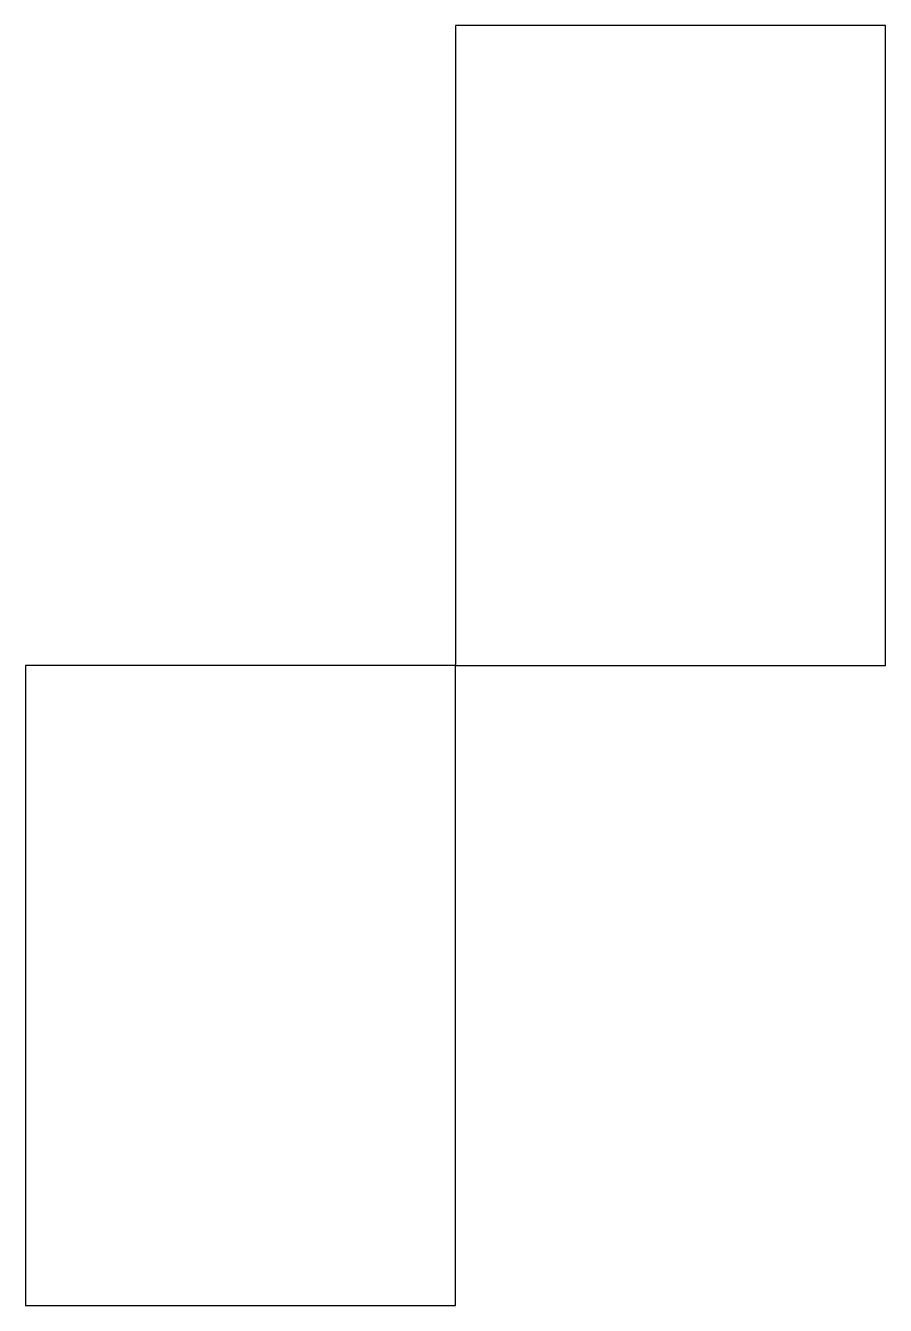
# Model space of a CAD drawing. Header units: millimetres. Extents: x 0 to 450, y 0 to 670.
import ezdxf

# ---------------------------------------------------------------- set-up
doc = ezdxf.new("R2010")
doc.units = ezdxf.units.MM
doc.layers.add('COT', color=7, linetype='Continuous')

msp = doc.modelspace()

# ---------------------------------------------------------------- linework, layer by layer
at = {"layer": 'COT'}
for points in [[(225, 335), (450, 335), (450, 670), (225, 670)], [(0, 0), (225, 0), (225, 335), (0, 335)]]:
    msp.add_lwpolyline(points, close=True, dxfattribs=at)

doc.saveas('drawing.dxf')
